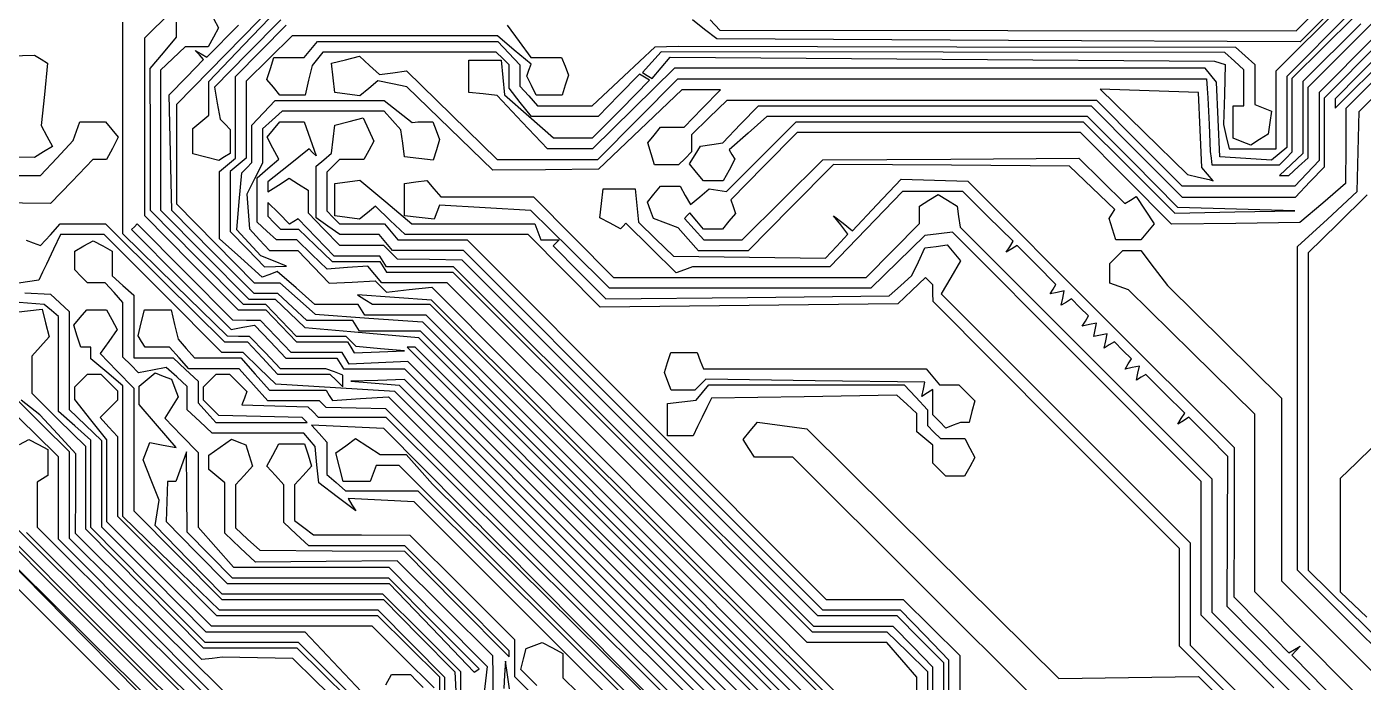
# Model space of a CAD drawing. Extents: x 13 to 278, y 25 to 201.
# Drawn here: x 144.7 to 210.7, y 80.6 to 112.9 of the extents above; entities that cross this region are included whole.
import ezdxf

# ---------------------------------------------------------------- set-up
doc = ezdxf.new("R2010")
doc.units = 0
doc.layers.add('Layer_1', color=7, linetype='CONTINUOUS')

msp = doc.modelspace()

# ---------------------------------------------------------------- linework, layer by layer
at = {"layer": 'Layer_1', "color": 7}
for points in [[(217.6221, 114.07623), (220.80499, 114.07623), (224.29809, 117.6039), (227.7912, 121.13157), (227.7703, 121.6388), (227.7494, 122.14602), (227.6084, 121.74915), (227.46741, 121.35227), (223.99495, 117.84654), (220.52249, 114.34082), (217.3264, 114.34082), (214.13033, 114.34082), (211.70033, 111.86291), (209.27034, 109.38501), (209.27034, 109.1559), (209.27034, 108.92678), (211.85476, 111.50151), (214.43918, 114.07623), (217.62207, 114.07623)], [(202.97236, 105.67921), (202.69498, 106.01343), (202.60928, 107.86202), (202.52348, 109.71061), (200.09855, 109.78641), (197.67361, 109.86221), (199.83396, 107.76302), (201.99432, 105.66383), (202.52348, 105.53512), (203.05265, 105.40641), (203.15115, 105.37571), (203.24965, 105.34501)], [(189.74989, 93.48588), (189.42661, 93.80917), (189.42661, 94.43333), (189.42661, 95.05748), (189.15547, 94.88991), (188.88433, 94.72233), (188.95703, 95.07273), (189.02973, 95.42313), (183.62463, 95.49493), (178.21953, 95.56673), (177.94932, 95.29651), (177.67911, 95.0263), (177.09887, 95.0263), (176.51864, 95.0263), (176.35204, 95.46045), (176.18544, 95.8946), (176.34156, 96.38649), (176.49768, 96.87838), (177.14962, 96.87838), (177.80155, 96.87838), (177.95384, 96.48151), (178.10614, 96.08463), (183.60168, 96.08463), (189.09723, 96.08463), (189.42661, 95.68776), (189.75598, 95.29088), (190.23386, 95.29088), (190.71173, 95.29088), (191.10395, 94.89866), (191.49617, 94.50644), (191.35657, 93.97262), (191.21697, 93.4388), (191.0049, 93.4388), (190.79281, 93.4388), (190.433, 93.30073), (190.07318, 93.16265)], [(189.74411, 91.11042), (189.42661, 91.42792), (189.42661, 91.87177), (189.42661, 92.31562), (189.02973, 92.645), (188.63286, 92.97438), (188.63286, 93.43014), (188.63286, 93.8859), (188.14192, 94.3302), (187.65098, 94.77449), (183.07721, 94.70189), (178.50344, 94.62939), (178.27648, 94.16637), (178.04952, 93.70334), (177.82225, 93.24032), (177.59498, 92.7773), (176.96235, 92.7773), (176.32973, 92.7773), (176.32973, 93.57105), (176.32973, 94.3648), (177.03797, 94.4467), (177.74622, 94.5286), (178.06256, 94.90977), (178.3789, 95.29093), (183.19518, 95.29093), (188.01145, 95.29093), (188.58674, 94.67857), (189.16202, 94.0662), (189.16202, 93.67315), (189.16202, 93.2801), (189.47952, 92.9626), (189.79702, 92.6451), (190.39626, 92.6451), (190.99549, 92.6451), (191.24695, 92.17525), (191.49841, 91.70539), (191.24311, 91.24921), (190.98781, 90.79302), (190.52471, 90.79302), (190.06161, 90.79302)], [(164.81228, 83.52498), (162.58309, 85.76581), (158.72974, 85.76581), (154.87638, 85.76581), (153.76296, 86.90031), (152.64953, 88.0348), (152.62863, 90.00916), (152.60773, 91.98352), (152.34199, 91.25592), (152.07624, 90.52831), (151.87658, 90.52831), (151.67691, 90.52831), (151.63971, 89.5381), (151.60251, 88.54788), (153.10994, 87.02455), (154.61737, 85.50123), (158.61163, 85.50123), (162.60588, 85.50123), (164.70532, 83.31484), (166.80477, 81.12845), (166.92313, 81.20635), (167.0415, 81.28415), (164.81231, 83.52498)], [(153.4962, 72.32498), (153.1787, 72.64248), (153.1787, 75.03944), (153.1787, 77.4364), (147.82089, 82.72559), (142.46307, 88.01477), (147.6886, 82.72069), (152.91412, 77.4266), (152.91412, 75.03454), (152.91412, 72.64248), (153.23162, 72.32498), (153.54912, 72.00748), (153.68141, 72.00748), (153.8137, 72.00748)]]:
    msp.add_lwpolyline(points, close=True, dxfattribs=at)
for points in [[(178.44017, 113.29073), (178.91184, 112.76953), (193.12582, 112.75823), (207.3398, 112.74683), (209.9426, 115.39603)], [(210.53039, 113.08864), (207.6818, 110.24888), (207.6818, 108.46873), (207.6818, 106.68859), (207.10274, 106.14912), (206.52369, 105.60964), (206.75118, 105.60964), (206.97867, 105.60964), (207.46253, 106.04753), (207.94638, 106.48541), (207.94638, 108.22602), (207.94638, 109.96663), (210.78614, 112.81522), (213.6259, 115.66382)], [(210.19246, 114.85653), (207.55159, 112.19692), (193.15817, 112.27002), (178.76475, 112.34312), (178.16748, 112.81294), (177.57021, 113.28275)], [(156.97736, 114.0725), (154.54737, 111.5946), (152.11738, 109.11669), (152.11738, 106.66604), (152.11738, 104.21539), (154.03561, 102.26548), (155.95384, 100.31557), (156.58036, 100.31477), (157.20689, 100.31398), (158.08546, 99.54259), (158.96403, 98.77119), (161.60566, 98.58391), (164.2473, 98.39663), (175.4464, 87.16999), (186.6455, 75.94334)], [(151.8536, 113.67656), (150.53069, 112.37354), (150.53069, 108.00319), (150.53069, 103.63286), (152.84027, 101.31252), (155.14986, 98.99218), (155.83348, 98.99218), (156.5171, 98.99218), (157.27756, 98.19843), (158.03802, 97.40468), (159.29582, 97.40468), (160.55362, 97.40468), (160.71715, 97.1401), (160.88067, 96.87551), (162.12182, 96.92171), (163.36298, 96.96791), (162.17235, 97.07068), (160.98173, 97.17345), (160.73037, 97.42133), (160.47902, 97.66921), (159.25852, 97.66921), (158.03802, 97.66921), (157.27756, 98.46296), (156.5171, 99.25671), (155.96577, 99.25671), (155.41445, 99.25671), (153.12572, 101.57182), (150.83699, 103.88692), (150.82999, 107.38932), (150.82299, 110.89171), (151.47018, 111.66085), (152.11736, 112.42999), (152.11736, 112.8019), (152.11736, 113.17381)], [(157.26547, 113.28275), (155.62523, 111.6278), (153.98499, 109.97284), (154.12735, 109.1804), (154.2697, 108.38795), (154.51846, 108.1366), (154.76722, 107.88524), (154.76722, 107.29232), (154.76722, 106.69939), (154.48759, 106.52657), (154.20797, 106.35376), (153.56155, 106.516), (152.91509, 106.67825), (152.91509, 107.30227), (152.91509, 107.92629), (153.31196, 108.25567), (153.70884, 108.58504), (153.70884, 109.41919), (153.70884, 110.25333), (155.41947, 112.03263), (157.13011, 113.81192)], [(209.99279, 113.60926), (206.88807, 110.49643), (206.88807, 108.74686), (206.88807, 106.99729), (206.51175, 106.68498), (206.13543, 106.37266), (204.8581, 106.45416), (203.58078, 106.53566), (203.50128, 108.37671), (203.42178, 110.21776), (203.13815, 110.55952), (202.85451, 110.90128), (189.7718, 110.90128), (176.68803, 110.90128), (174.66467, 108.91691), (172.64132, 106.93253), (171.52705, 106.93253), (170.41278, 106.93253), (169.17414, 108.24076), (167.93551, 109.54899), (167.23783, 109.62979), (166.54016, 109.71059), (166.54016, 110.50434), (166.54016, 111.29809), (167.33391, 111.29809), (168.12766, 111.29809), (168.20996, 110.44646), (168.29226, 109.59484), (169.50399, 108.52823), (170.71572, 107.46163), (171.6797, 107.46163), (172.64367, 107.46163), (174.04958, 108.88522), (175.45549, 110.30882), (175.20802, 110.46176), (174.96055, 110.61471), (173.93781, 109.56734), (172.91508, 108.51996), (171.26819, 108.51996), (169.62129, 108.51996), (169.07292, 109.2171), (168.52455, 109.91424), (168.52455, 110.4871), (168.52455, 111.05996), (168.20705, 111.37747), (167.88955, 111.69497), (163.60924, 111.69497), (159.32893, 111.69497), (159.06843, 111.36424), (158.80793, 111.0335), (158.63412, 110.3059), (158.46031, 109.57829), (157.83628, 109.57829), (157.21226, 109.57829), (156.89343, 109.96247), (156.57458, 110.34665), (156.74657, 110.88851), (156.91855, 111.43038), (157.66207, 111.43038), (158.40559, 111.43038), (158.73497, 111.82726), (159.06435, 112.22413), (163.51956, 112.22413), (167.97477, 112.22413), (168.51425, 111.64508), (169.05372, 111.06601), (169.05372, 110.54143), (169.05372, 110.01684), (169.4916, 109.53298), (169.92949, 109.04913), (171.27787, 109.04913), (172.62627, 109.04913), (174.17745, 110.50434), (175.72863, 111.95955), (176.29378, 111.97075), (176.85893, 111.98195), (190.60848, 111.95985), (204.35803, 111.93775), (204.82983, 111.51077), (205.30164, 111.08379), (205.30164, 110.09477), (205.30164, 109.10575), (205.71707, 108.94633), (206.1325, 108.78692), (206.0478, 108.21744), (205.9631, 107.64797), (205.53604, 107.3804), (205.10898, 107.11284), (204.67614, 107.27893), (204.2433, 107.44503), (204.2433, 108.24708), (204.2433, 109.04914), (204.50789, 109.04914), (204.77247, 109.04914), (204.77247, 109.93417), (204.77247, 110.8192), (204.30371, 111.24343), (203.83496, 111.66765), (189.93083, 111.68785), (176.02671, 111.70805), (175.56569, 111.19862), (175.10466, 110.6892), (175.33929, 110.5442), (175.57391, 110.39919), (176.01949, 110.91959), (176.46506, 111.43998), (189.89116, 111.34208), (203.31726, 111.24418), (203.58185, 111.16098), (203.84643, 111.07778), (203.80783, 109.6005), (203.76923, 108.12322), (203.9027, 107.5279), (204.03617, 106.93259), (205.19811, 106.93259), (206.36005, 106.93259), (206.36205, 108.85082), (206.36405, 110.76905), (209.61989, 114.0102)], [(211.18276, 112.41809), (208.47551, 109.70159), (208.47551, 108.02361), (208.47551, 106.34563), (207.8802, 105.71759), (207.28488, 105.08956), (204.50055, 105.08456), (201.71622, 105.07956), (199.61197, 107.19622), (197.50771, 109.31289), (188.38598, 109.31289), (179.26424, 109.31289), (178.39175, 108.46724), (177.51926, 107.62159), (177.51926, 107.19724), (177.51926, 106.77289), (177.20176, 106.45539), (176.88426, 106.13789), (176.29355, 106.13789), (175.70283, 106.13789), (175.53085, 106.67975), (175.35887, 107.22162), (175.67771, 107.6058), (175.99655, 107.98997), (176.57371, 107.98997), (177.15087, 107.98997), (178.04842, 108.91602), (178.94598, 109.84206), (177.99563, 109.84206), (177.04527, 109.84206), (174.98717, 107.88168), (172.92907, 105.9213), (170.32302, 105.8947), (167.71697, 105.8681), (165.60121, 107.9212), (163.48545, 109.9743), (162.76329, 110.12535), (162.04113, 110.2764), (161.59993, 109.90565), (161.15873, 109.5349), (160.5416, 109.6223), (159.92447, 109.7097), (159.84167, 110.42807), (159.75887, 111.14645), (160.44767, 111.31933), (161.13647, 111.49221), (161.63367, 111.04224), (162.13088, 110.59228), (162.79484, 110.67928), (163.4588, 110.76628), (165.69423, 108.58433), (167.92966, 106.40238), (170.41601, 106.40238), (172.90235, 106.40238), (174.87348, 108.38676), (176.84461, 110.37113), (189.88197, 110.37113), (202.91932, 110.37113), (202.95252, 109.90811), (202.98572, 109.44509), (203.04852, 108.12218), (203.11132, 106.79926), (203.14762, 106.46853), (203.18392, 106.1378), (204.8508, 106.1378), (206.51767, 106.1378), (206.83517, 106.4553), (207.15267, 106.7728), (207.15267, 108.59439), (207.15267, 110.41598), (210.21243, 113.43627)], [(144.69838, 102.42407), (145.0518, 102.28845), (145.40523, 102.15283), (145.89256, 102.69133), (146.3799, 103.22982), (147.49276, 103.22982), (148.60562, 103.22982), (151.5423, 100.31941), (154.47898, 97.40899), (155.04478, 97.40899), (155.61058, 97.40899), (156.35205, 96.61524), (157.09352, 95.82149), (158.38966, 95.82149), (159.6858, 95.82149), (160.0033, 95.50399), (160.3208, 95.18649), (160.3208, 95.47568), (160.3208, 95.76488), (159.90229, 95.92547), (159.48377, 96.08607), (158.36429, 96.08607), (157.2448, 96.08607), (156.48434, 96.87982), (155.72388, 97.67357), (155.17807, 97.68057), (154.63226, 97.68757), (152.05257, 100.21028), (149.47288, 102.73299), (149.47288, 107.95359), (149.47288, 113.1742)], [(153.93386, 113.35262), (154.18916, 112.89643), (153.9377, 112.42657), (153.68624, 111.95672), (153.11729, 111.95672), (152.54834, 111.95672), (151.93597, 111.38144), (151.32361, 110.80614), (151.32361, 107.35206), (151.32361, 103.89798), (153.50058, 101.70964), (155.67755, 99.5213), (156.33037, 99.5213), (156.98319, 99.5213), (157.7143, 98.82086), (158.4454, 98.12041), (159.58086, 98.02411), (160.71632, 97.92781), (162.38104, 97.77449), (164.04576, 97.62117), (175.14718, 86.5332), (186.24861, 75.44525)], [(186.51323, 75.57427), (175.33575, 86.75407), (164.15827, 97.93387), (162.65137, 97.93387), (161.14446, 97.93387), (160.98094, 98.19845), (160.81742, 98.46303), (159.68104, 98.46303), (158.54467, 98.46303), (157.83094, 99.12449), (157.11722, 99.78595), (156.52933, 99.78595), (155.94144, 99.78595), (153.91024, 101.83647), (151.87904, 103.88699), (151.81694, 106.73428), (151.75484, 109.58157), (152.60222, 110.45584), (153.4496, 111.33013), (153.24651, 111.55359), (153.04342, 111.77705), (153.32866, 111.61484), (153.61389, 111.45263), (155.17246, 113.02763)], [(187.30995, 75.84168), (175.86786, 87.28603), (164.42577, 98.73039), (162.91889, 98.73039), (161.41201, 98.73039), (161.24849, 98.99497), (161.08497, 99.25955), (160.01104, 99.25955), (158.9371, 99.25955), (158.01343, 100.07054), (157.08977, 100.88153), (156.71582, 100.73804), (156.34187, 100.59454), (155.28945, 101.54533), (154.23703, 102.49613), (154.23703, 104.15274), (154.23703, 105.80934), (154.63391, 106.13872), (155.03078, 106.4681), (155.03078, 108.47713), (155.03078, 110.48617), (156.27761, 111.75203), (157.52443, 113.01789)], [(168.42502, 113.01789), (169.01186, 112.22414), (169.59871, 111.43039), (170.35623, 111.43039), (171.11375, 111.43039), (171.28035, 110.99624), (171.44695, 110.56209), (171.29083, 110.0702), (171.13471, 109.5783), (170.50039, 109.5783), (169.86607, 109.5783), (169.62793, 110.04132), (169.38979, 110.50435), (169.49743, 110.80222), (169.60506, 111.10009), (168.77991, 111.79441), (167.95477, 112.48873), (162.89185, 112.48873), (157.82894, 112.48873), (156.69444, 111.3753), (155.55995, 110.26188), (155.55995, 108.36499), (155.55995, 106.4681), (155.16308, 106.13872), (154.7662, 105.80934), (154.7662, 104.33298), (154.7662, 102.85662), (155.61185, 101.98413), (156.4575, 101.11164), (157.00092, 101.12844), (157.54433, 101.14524), (156.90655, 101.40023), (156.26878, 101.65523), (155.67823, 102.29244), (155.08768, 102.92966), (155.21467, 104.33578), (155.34166, 105.7419), (155.5831, 105.99326), (155.82453, 106.24461), (155.82453, 107.16683), (155.82453, 108.08905), (156.39982, 108.70141), (156.97511, 109.31378), (159.67143, 109.31378), (162.36775, 109.31378), (163.05556, 108.77275), (163.74337, 108.23172), (163.88499, 108.24362), (164.02662, 108.25552), (164.39518, 108.25552), (164.76375, 108.25552), (164.93035, 107.82137), (165.09695, 107.38722), (164.93595, 106.87994), (164.77494, 106.37267), (164.07005, 106.45417), (163.36516, 106.53567), (163.27486, 107.19712), (163.18456, 107.85858), (162.7708, 108.3216), (162.35704, 108.78462), (159.8392, 108.78462), (157.32135, 108.78462), (156.83749, 108.34674), (156.35364, 107.90886), (156.35364, 107.06448), (156.35364, 106.22009), (155.97147, 105.45184), (155.5893, 104.68358), (155.6549, 103.83586), (155.7205, 102.98813), (156.2104, 102.4468), (156.70031, 101.90546), (157.40355, 101.90546), (158.10679, 101.90546), (158.87604, 101.10253), (159.64529, 100.29961), (160.78093, 100.35841), (161.91657, 100.41721), (162.1962, 100.13758), (162.47582, 99.85796), (163.59508, 99.98412), (164.71433, 100.11027), (176.47517, 88.31422), (188.236, 76.51817)], [(212.10865, 111.22681), (209.79906, 108.90647), (209.79006, 107.05962), (209.78106, 105.21277), (208.65588, 104.25151), (207.53071, 103.29025), (204.36508, 103.24885), (201.19945, 103.20745), (198.95634, 105.46686), (196.71322, 107.72628), (189.72363, 107.72628), (182.73405, 107.72628), (181.09382, 106.07263), (179.4536, 104.41899), (179.56977, 104.07936), (179.68594, 103.73974), (179.36395, 103.35176), (179.04195, 102.96378), (178.57758, 102.96378), (178.11321, 102.96378), (177.77852, 103.36705), (177.44384, 103.77032), (177.30678, 103.63326), (177.16971, 103.49619), (177.65007, 102.9654), (178.13043, 102.43461), (179.07575, 102.43461), (180.02108, 102.43461), (182.01131, 104.40799), (184.00154, 106.38137), (190.31021, 106.42307), (196.61888, 106.46477), (197.76001, 105.34484), (198.90114, 104.2249), (199.17878, 104.39649), (199.45642, 104.56808), (199.89621, 103.89687), (200.33601, 103.22566), (200.00773, 102.8301), (199.67945, 102.43455), (199.06822, 102.43455), (198.45699, 102.43455), (198.28979, 102.96135), (198.12259, 103.48815), (198.26135, 103.71266), (198.4001, 103.93717), (197.27952, 105.00516), (196.15893, 106.07314), (190.34482, 106.11704), (184.53071, 106.16094), (182.42025, 104.03315), (180.30979, 101.90537), (179.08782, 101.90537), (177.86585, 101.90537), (177.36182, 102.4649), (176.85779, 103.02443), (176.2557, 103.25468), (175.6536, 103.48492), (175.49849, 103.88914), (175.34338, 104.29336), (175.66996, 104.68686), (175.99654, 105.08037), (176.48016, 105.08037), (176.96379, 105.08037), (177.21591, 104.62985), (177.46804, 104.17932), (177.93116, 104.56368), (178.39429, 104.94804), (178.81666, 104.88764), (179.23904, 104.82724), (180.95883, 106.53894), (182.67862, 108.25066), (189.75998, 108.25266), (196.84135, 108.25466), (199.10554, 106.0057), (201.36974, 103.75674), (204.32731, 103.81294), (207.28487, 103.86914), (204.39734, 103.95464), (201.5098, 104.04014), (199.28531, 106.27971), (197.06081, 108.51928), (189.15132, 108.51928), (181.24183, 108.51928), (180.30744, 107.69888), (179.37305, 106.87847), (179.51672, 106.64601), (179.66039, 106.41355), (179.37426, 105.87892), (179.08813, 105.34428), (178.60067, 105.34428), (178.11321, 105.34428), (177.76542, 105.76333), (177.41764, 106.18239), (177.6939, 106.62323), (177.97017, 107.06407), (178.51647, 107.14577), (179.06278, 107.22747), (179.94466, 108.13517), (180.82654, 109.04287), (189.03446, 109.04587), (197.24239, 109.04887), (199.47966, 106.79991), (201.71694, 104.55095), (204.51755, 104.55095), (207.31816, 104.55095), (208.02912, 105.29303), (208.74008, 106.03512), (208.74008, 107.73591), (208.74008, 109.43671), (211.44733, 112.15321)], [(142.11465, 111.46256), (145.10893, 111.54476), (145.43432, 111.34294), (145.75971, 111.14112), (145.5997, 109.6103), (145.4397, 108.07948), (145.71878, 107.558), (145.99787, 107.03653), (145.5534, 106.76973), (145.10893, 106.50294), (140.18673, 106.54584)], [(212.05801, 81.53186), (209.73767, 83.84145), (207.41733, 86.15104), (207.41733, 94.12747), (207.41733, 102.10392), (208.8874, 103.45975), (210.35747, 104.81558), (210.40877, 106.7935), (210.46007, 108.77143), (212.43783, 110.76206)], [(137.39908, 105.61037), (145.40136, 105.61037), (146.20874, 106.47027), (147.01612, 107.33017), (147.17838, 107.79319), (147.34064, 108.25621), (147.978, 108.25621), (148.61537, 108.25621), (148.93071, 107.87624), (149.24605, 107.49628), (148.9538, 106.9502), (148.66155, 106.40412), (148.32768, 106.40412), (147.99381, 106.40412), (146.94792, 105.31662), (145.90204, 104.22911), (134.79928, 104.35452)], [(188.57184, 70.42007), (188.63174, 80.87111), (187.89676, 81.73101), (187.16178, 82.5909), (185.19441, 82.5909), (183.22705, 82.5909), (174.34937, 91.45445), (165.47169, 100.31799), (163.85557, 100.31799), (162.23944, 100.31799), (161.89605, 100.73174), (161.55266, 101.1455), (160.54722, 101.0729), (159.54178, 101.0003), (158.79321, 101.71747), (158.04465, 102.43464), (157.55079, 102.43464), (157.05694, 102.43464), (156.57308, 102.87253), (156.08923, 103.31041), (156.08923, 104.40123), (156.08923, 105.49204), (156.62573, 105.95141), (157.16223, 106.41077), (156.87195, 106.95316), (156.58167, 107.49555), (156.89701, 107.87551), (157.21235, 108.25548), (157.81553, 108.25548), (158.41871, 108.25548), (158.71165, 107.41516), (159.00458, 106.57484), (158.83281, 106.74662), (158.66103, 106.9184), (157.63971, 106.10949), (156.61839, 105.30059), (156.61839, 105.056), (156.61839, 104.81141), (157.14848, 105.14245), (157.67856, 105.47349), (158.14066, 105.18056), (158.60277, 104.88763), (158.61077, 104.33186), (158.61877, 103.77609), (159.3881, 102.97307), (160.15744, 102.17006), (161.24564, 102.17006), (162.33385, 102.17006), (162.6645, 101.83933), (162.99514, 101.5086), (164.59296, 101.4836), (166.19078, 101.4587), (174.96617, 92.68624), (183.74156, 83.91378), (185.69315, 83.91378), (187.64473, 83.91378), (188.80054, 82.75797), (189.95635, 81.60216), (189.95635, 70.99011)], [(190.22096, 72.55479), (190.22096, 81.72046), (189.02646, 82.94948), (187.83196, 84.1785), (185.91613, 84.1785), (184.00029, 84.1785), (175.13971, 93.04205), (166.27913, 101.90559), (164.52411, 101.90559), (162.76908, 101.90559), (162.43971, 102.30246), (162.11033, 102.69934), (161.14326, 102.69934), (160.1762, 102.69934), (159.58816, 103.11121), (159.00012, 103.52309), (159.00012, 104.79861), (159.00012, 106.07413), (159.38129, 106.39047), (159.76246, 106.70681), (159.84436, 107.39758), (159.92626, 108.08834), (160.6253, 108.27373), (161.32434, 108.45913), (161.58939, 107.8774), (161.85445, 107.29566), (161.60481, 106.84958), (161.35517, 106.4035), (160.75977, 106.4035), (160.16438, 106.4035), (159.84688, 106.086), (159.52938, 105.7685), (159.52938, 104.816), (159.52938, 103.8635), (159.84688, 103.546), (160.16438, 103.2285), (161.26969, 103.2285), (162.375, 103.2285), (162.70438, 102.83163), (163.03376, 102.43475), (164.74719, 102.43475), (166.46062, 102.43475), (175.30929, 93.57121), (184.15797, 84.70767), (186.05671, 84.70767), (187.95545, 84.70767), (189.35283, 83.32765), (190.75021, 81.94762), (190.75021, 72.73868)], [(208.47261, 75.55227), (201.59745, 82.39931), (201.59666, 84.80986), (201.59586, 87.22041), (195.51564, 93.30583), (189.43542, 99.39125), (189.43042, 99.81017), (189.42542, 100.22909), (189.24533, 100.40919), (189.06523, 100.58928), (188.38509, 99.93766), (187.70495, 99.28604), (180.36317, 99.19964), (173.02139, 99.11324), (171.24248, 100.90589), (169.46357, 102.69854), (166.42824, 102.69854), (163.39292, 102.69854), (162.6604, 103.40033), (161.92788, 104.10213), (161.53601, 103.7769), (161.14413, 103.45167), (160.53425, 103.53807), (159.92463, 103.62457), (159.92463, 104.41832), (159.92463, 105.21207), (160.54356, 105.29967), (161.1625, 105.38727), (162.44311, 104.30743), (163.72373, 103.2276), (166.75681, 103.2276), (169.78989, 103.2276), (169.94218, 102.83073), (170.09448, 102.43385), (170.54375, 102.43385), (170.99303, 102.43385), (170.84835, 102.28918), (170.70368, 102.1445), (171.99932, 100.83515), (173.29497, 99.5258), (180.28673, 99.6021), (187.27849, 99.6784), (187.83213, 100.17943), (188.38576, 100.68046), (188.70976, 101.35872), (189.03375, 102.03698), (189.58359, 102.11588), (190.13343, 102.19478), (190.46322, 101.79741), (190.793, 101.40004), (190.31189, 100.58558), (189.83077, 99.77111), (195.97822, 93.63943), (202.12567, 87.50774), (202.12567, 84.97842), (202.12567, 82.4491), (209.13713, 75.46128)], [(206.23966, 80.35387), (202.65575, 83.93777), (202.65575, 87.23443), (202.65575, 90.53108), (196.52949, 96.6775), (190.40323, 102.82392), (189.71647, 102.74052), (189.02971, 102.65712), (187.69847, 101.35522), (186.36724, 100.05331), (179.92226, 100.05331), (173.47728, 100.05331), (171.53799, 101.97154), (169.5987, 103.88977), (167.34408, 104.02206), (165.08947, 104.15436), (164.9564, 103.80591), (164.82335, 103.45746), (164.09424, 103.54136), (163.36513, 103.62526), (163.36513, 104.41901), (163.36513, 105.21276), (163.91745, 105.29166), (164.46977, 105.37056), (164.80974, 104.96091), (165.14971, 104.55127), (167.43904, 104.55127), (169.72837, 104.55127), (171.6995, 102.5669), (173.67063, 100.58252), (179.90491, 100.58252), (186.13919, 100.58252), (187.4492, 101.91253), (188.75921, 103.24254), (188.76221, 103.66873), (188.76521, 104.09491), (189.22823, 104.38789), (189.69125, 104.68086), (190.15427, 104.39061), (190.6173, 104.10035), (190.695, 103.58459), (190.7727, 103.06882), (196.9789, 96.86684), (203.18508, 90.66487), (203.18508, 87.3782), (203.18508, 84.09154), (206.54545, 80.69536), (209.90582, 77.29919)], [(209.81742, 78.46349), (206.87891, 81.41036), (203.94041, 84.35722), (203.96181, 88.05789), (203.98311, 91.75856), (203.01796, 92.72371), (202.05281, 93.68886), (201.78425, 93.52288), (201.51569, 93.3569), (201.68167, 93.62546), (201.84765, 93.89402), (200.89189, 94.84977), (199.93614, 95.80553), (199.70191, 95.66076), (199.46767, 95.51599), (199.54037, 95.86639), (199.61307, 96.21679), (199.26267, 96.14409), (198.91228, 96.07139), (199.06666, 96.3212), (199.22105, 96.57101), (198.80042, 96.99165), (198.37978, 97.41228), (198.12997, 97.25789), (197.88016, 97.1035), (197.95286, 97.4539), (198.02556, 97.8043), (197.69483, 97.7382), (197.3641, 97.672), (197.4302, 98.00273), (197.4964, 98.33346), (197.146, 98.26076), (196.79561, 98.18806), (196.95, 98.43787), (197.10439, 98.68768), (196.68375, 99.10831), (196.26311, 99.52895), (196.0133, 99.37456), (195.7635, 99.22017), (195.8362, 99.57057), (195.9089, 99.92096), (195.5585, 99.84826), (195.20811, 99.77556), (195.35287, 100.00979), (195.49764, 100.24403), (194.54188, 101.19978), (193.58613, 102.15554), (193.31757, 101.98956), (193.04901, 101.82358), (193.21653, 102.09462), (193.38404, 102.36565), (192.14147, 103.5907), (190.89891, 104.81575), (189.41638, 104.81575), (187.93384, 104.81575), (186.13793, 102.96367), (184.34201, 101.11159), (180.95282, 101.11159), (177.56364, 101.11159), (177.1669, 100.95934), (176.77016, 100.8071), (175.52783, 102.03184), (174.2855, 103.25659), (174.14835, 103.11944), (174.0112, 102.98229), (173.50096, 103.25536), (172.99073, 103.52843), (173.07273, 104.23824), (173.15473, 104.94805), (173.94848, 104.94805), (174.74223, 104.94805), (174.82223, 104.12658), (174.90223, 103.30512), (175.76719, 102.46677), (176.63215, 101.62842), (180.38141, 101.58242), (184.13068, 101.53642), (184.68392, 102.13025), (185.23716, 102.72409), (184.88444, 103.17457), (184.53173, 103.62505), (184.99988, 103.25766), (185.46803, 102.89028), (186.66441, 104.15684), (187.86079, 105.4234), (189.50355, 105.3772), (191.14631, 105.331), (197.71955, 98.764), (204.29279, 92.197), (204.28679, 88.51829), (204.28079, 84.83958), (205.62951, 83.46274), (206.97824, 82.0859), (207.26393, 82.24839), (207.54962, 82.41088), (207.3458, 82.18669), (207.14198, 81.9625), (208.1164, 80.9646), (209.09082, 79.96671)], [(189.42662, 70.95245), (189.42662, 81.37785), (188.44688, 82.3812), (187.46714, 83.38453), (185.51014, 83.38453), (183.55315, 83.38453), (174.6657, 92.24808), (165.77826, 101.11162), (164.1243, 101.11162), (162.47035, 101.11162), (162.30683, 101.3762), (162.1433, 101.64078), (161.0202, 101.64078), (159.89709, 101.64078), (159.00951, 102.55653), (158.12194, 103.47228), (157.90893, 103.34063), (157.69592, 103.20898), (157.1571, 103.7478), (156.61828, 104.28662), (156.61828, 103.94266), (156.61828, 103.5987), (156.93578, 103.2812), (157.25328, 102.9637), (157.69029, 102.9637), (158.1273, 102.9637), (158.95788, 102.16995), (159.78847, 101.3762), (160.96589, 101.3762), (162.1433, 101.3762), (162.30683, 101.11162), (162.47035, 100.84703), (164.10986, 100.84703), (165.74937, 100.84703), (174.60995, 91.98349), (183.47053, 83.11995), (185.31294, 83.11995), (187.15535, 83.11995), (188.15869, 82.14021), (189.16203, 81.16047), (189.16203, 70.71146)], [(210.85695, 104.66483), (209.40174, 103.22769), (207.94653, 101.79056), (207.94653, 93.97263), (207.94653, 86.1547), (210.03292, 84.10786), (212.11932, 82.06103)], [(184.9287, 75.05264), (174.22904, 85.74986), (163.52937, 96.44708), (162.08491, 96.38018), (160.64045, 96.31328), (160.46583, 96.5958), (160.29122, 96.87833), (159.03342, 96.87833), (157.77562, 96.87833), (157.01516, 97.67208), (156.2547, 98.46583), (155.5766, 98.46983), (154.89849, 98.47383), (152.53653, 100.84803), (150.17457, 103.22224), (150.03661, 103.08428), (149.89865, 102.94632), (152.35291, 100.48181), (154.80717, 98.0173), (155.382, 98.12692), (155.95683, 98.23653), (156.73393, 97.42485), (157.51104, 96.61318), (158.76884, 96.61318), (160.02664, 96.61318), (160.19016, 96.34859), (160.35368, 96.08401), (161.86065, 96.08401), (163.36761, 96.08401), (174.00602, 85.43453), (184.64444, 74.78505)], [(183.06683, 74.78081), (172.97936, 84.86898), (162.89188, 94.95716), (159.95269, 95.14103), (157.01351, 95.3249), (156.20716, 96.10236), (155.40082, 96.87982), (154.87973, 96.87982), (154.35865, 96.87982), (151.45726, 99.79024), (148.55587, 102.70066), (147.47158, 102.70066), (146.3873, 102.70066), (146.04735, 101.97305), (145.70739, 101.24545), (145.51259, 100.84857), (145.3178, 100.4517), (144.76741, 100.3695), (144.21702, 100.2873)], [(177.78486, 75.58459), (170.81519, 82.55054), (163.84552, 89.51649), (162.21671, 89.60019), (160.58791, 89.68389), (160.77122, 89.3792), (160.95452, 89.07452), (160.04313, 89.76739), (159.13174, 90.46026), (159.04394, 91.35382), (158.95614, 92.24739), (158.68078, 92.57918), (158.40541, 92.91097), (156.13976, 92.91097), (153.8741, 92.91097), (153.26174, 93.48626), (152.64937, 94.06155), (152.64937, 94.63588), (152.64937, 95.21021), (152.12948, 95.68071), (151.60958, 96.15121), (150.92392, 96.02014), (150.23825, 95.88906), (149.85631, 96.271), (149.47437, 96.65294), (149.47437, 98.00227), (149.47437, 99.3516), (149.03649, 99.83545), (148.59861, 100.31931), (148.16337, 100.31931), (147.72812, 100.31931), (147.41062, 100.63681), (147.09312, 100.95431), (147.09312, 101.41741), (147.09312, 101.88051), (147.54931, 102.13581), (148.0055, 102.39111), (148.47535, 102.13965), (148.94521, 101.88819), (148.94521, 101.27705), (148.94521, 100.66591), (149.47437, 100.18702), (150.00354, 99.70813), (150.00354, 98.16163), (150.00354, 96.61514), (150.97868, 96.61514), (151.95381, 96.61514), (152.56618, 96.03985), (153.17854, 95.46457), (153.17854, 94.93621), (153.17854, 94.40785), (153.61642, 93.924), (154.05431, 93.44014), (156.30635, 93.44014), (158.5584, 93.44014), (158.4374, 93.56114), (158.31641, 93.68214), (156.25913, 93.72984), (154.20186, 93.77754), (153.82249, 94.15691), (153.44312, 94.53627), (153.44312, 94.86133), (153.44312, 95.18639), (153.76062, 95.50389), (154.07812, 95.82139), (154.40318, 95.82139), (154.72824, 95.82139), (155.15923, 95.3904), (155.59022, 94.95941), (155.46595, 94.63556), (155.34168, 94.31171), (156.96877, 94.26291), (158.59587, 94.21411), (158.85054, 93.95944), (159.10521, 93.70477), (160.77086, 93.70477), (162.43652, 93.70477), (172.25273, 83.93718), (182.06894, 74.16958)], [(210.9263, 79.4158), (208.11394, 82.2521), (205.30159, 85.08839), (205.30159, 89.46613), (205.30159, 93.84387), (202.19273, 96.91305), (199.08388, 99.98224), (198.62086, 100.14176), (198.15784, 100.30128), (198.15784, 100.78583), (198.15784, 101.27039), (198.47534, 101.58789), (198.79284, 101.90539), (199.23768, 101.90539), (199.68253, 101.90539), (200.34246, 101.04549), (201.00238, 100.1856), (203.81008, 97.40747), (206.61778, 94.62935), (206.62078, 90.1262), (206.62378, 85.62306), (209.07615, 83.18089), (211.52852, 80.73872)], [(144.63866, 99.82363), (145.89556, 99.75853), (146.36237, 99.33607), (146.82919, 98.91361), (146.82919, 96.49057), (146.82919, 94.06754), (147.62294, 93.30708), (148.41669, 92.54662), (148.41669, 90.41804), (148.41669, 88.28946), (150.99141, 85.70504), (153.56614, 83.12062), (156.00352, 83.12062), (158.4409, 83.12062), (159.84494, 81.63594), (161.24898, 80.15125)], [(188.10442, 76.11075), (176.39661, 87.78945), (164.6888, 99.46815), (162.86555, 99.60097), (161.0423, 99.73378), (161.41034, 99.50073), (161.77838, 99.26767), (163.19784, 99.26367), (164.61729, 99.25967), (176.22857, 87.6713), (187.83984, 76.08292)], [(144.05103, 98.86348), (144.76941, 98.94628), (145.48779, 99.02908), (145.66066, 98.34027), (145.83354, 97.65147), (145.40531, 97.17828), (144.97708, 96.70509), (144.97708, 95.78993), (144.97708, 94.87478), (146.29999, 93.57175), (147.62291, 92.26873), (147.62291, 90.22964), (147.62291, 88.19054), (150.52387, 85.25875), (153.42484, 82.32696), (155.74031, 82.32696), (158.05578, 82.32696), (159.32163, 81.08014), (160.58749, 79.83331)], [(160.85208, 79.87012), (159.49136, 81.23083), (158.13065, 82.59154), (155.82822, 82.59154), (153.5258, 82.59154), (150.70664, 85.42096), (147.88749, 88.25037), (147.88749, 90.40431), (147.88749, 92.55824), (147.09374, 93.26548), (146.29999, 93.97271), (146.29999, 96.31952), (146.29999, 98.66633), (145.94379, 98.96196), (145.58758, 99.25758), (144.35604, 99.35048)], [(165.35041, 79.67061), (165.35041, 80.85743), (163.70441, 82.51819), (162.05841, 84.17895), (158.14789, 84.17895), (154.23738, 84.17895), (151.85639, 86.48606), (149.47541, 88.79316), (149.47541, 92.01879), (149.47541, 95.24441), (148.68166, 95.91231), (147.88791, 96.58021), (147.88791, 96.86187), (147.88791, 97.14354), (147.64116, 97.14354), (147.3944, 97.14354), (147.22242, 97.6854), (147.05044, 98.22727), (147.36928, 98.61144), (147.68812, 98.99562), (148.17558, 98.99562), (148.66304, 98.99562), (148.92435, 98.50736), (149.18566, 98.0191), (148.77089, 97.42693), (148.35611, 96.83476), (149.18034, 95.98436), (150.00458, 95.13397), (150.00458, 92.10938), (150.00458, 89.0848), (152.18155, 86.89646), (154.35852, 84.70812), (158.34021, 84.70812), (162.3219, 84.70812), (164.08255, 82.92218), (165.84321, 81.13625), (165.91441, 79.88284)], [(182.54726, 74.03204), (172.495, 84.06685), (162.44275, 94.10165), (160.97292, 94.13645), (159.50309, 94.17125), (159.33941, 94.33493), (159.17573, 94.4986), (157.89895, 94.4986), (156.62218, 94.4986), (155.91494, 95.29235), (155.20771, 96.0861), (153.96953, 96.0861), (152.73136, 96.0861), (152.25247, 96.61527), (151.77358, 97.14444), (151.16874, 97.14444), (150.56391, 97.14444), (150.39109, 97.42406), (150.21828, 97.70368), (150.38052, 98.3501), (150.54276, 98.99652), (151.19414, 98.99652), (151.84551, 98.99652), (152.01838, 98.26892), (152.19125, 97.54131), (152.5936, 97.07829), (152.99594, 96.61527), (154.14352, 96.61527), (155.29109, 96.61527), (155.99833, 95.82152), (156.70556, 95.02777), (158.10142, 95.02777), (159.49728, 95.02777), (159.65499, 94.77259), (159.81271, 94.5174), (161.19196, 94.6107), (162.57122, 94.7041), (172.69153, 84.61796), (182.81184, 74.53182)], [(185.72332, 75.31242), (174.80958, 86.22766), (163.89672, 97.1429), (163.69403, 97.1429), (163.49134, 97.1429), (174.4746, 86.16416), (185.45787, 75.18542)], [(164.82068, 80.35906), (163.29165, 81.87213), (161.76263, 83.3852), (157.80628, 83.3852), (153.84994, 83.3852), (151.26551, 85.95993), (148.68109, 88.53465), (148.68109, 90.55375), (148.68109, 92.57286), (147.88734, 93.57166), (147.09359, 94.57047), (147.09359, 94.87804), (147.09359, 95.18562), (147.41109, 95.50312), (147.72859, 95.82062), (148.05365, 95.82062), (148.37871, 95.82062), (148.79449, 95.40485), (149.21026, 94.98907), (149.21026, 94.76229), (149.21026, 94.5355), (148.78288, 94.10812), (148.3555, 93.68074), (148.78288, 93.2085), (149.21026, 92.73625), (149.21026, 90.77768), (149.21026, 88.81911), (151.65243, 86.36674), (154.0946, 83.91437), (158.0609, 83.91437), (162.02721, 83.91437), (163.55623, 82.4013), (165.08526, 80.88823), (165.08526, 79.64875)], [(166.14414, 80.21352), (166.14414, 81.14949), (164.21969, 83.0611), (162.29524, 84.9727), (158.33271, 84.97297), (154.37019, 84.97323), (152.71437, 86.66765), (151.05855, 88.36207), (151.15845, 88.98248), (151.25835, 89.6029), (150.8675, 90.59455), (150.47666, 91.5862), (150.64076, 92.01383), (150.80485, 92.44145), (151.45012, 92.3181), (152.09539, 92.19475), (151.18225, 93.26155), (150.2691, 94.32837), (150.2691, 94.77751), (150.2691, 95.22666), (150.66261, 95.55324), (151.05611, 95.87982), (151.46236, 95.72393), (151.86861, 95.56804), (152.03665, 95.13012), (152.2047, 94.69219), (151.87666, 94.16691), (151.54862, 93.64163), (152.36407, 92.8003), (153.17952, 91.95897), (153.18452, 90.11948), (153.18952, 88.28), (154.05582, 87.28781), (154.92213, 86.29562), (158.75233, 86.29562), (162.58253, 86.29562), (165.0124, 83.84823), (167.44226, 81.40083), (167.36126, 80.69712), (167.28026, 79.99341)], [(184.13327, 74.78462), (173.74963, 85.17076), (163.36599, 95.5569), (162.04182, 95.5107), (160.71765, 95.4645), (161.90827, 95.3657), (163.0989, 95.2669), (173.3515, 85.02828), (183.6041, 74.78965)], [(144.18311, 94.6102), (145.50603, 93.30718), (146.82895, 92.00415), (146.82895, 89.86698), (146.82895, 87.72981), (151.32686, 83.26851), (155.82478, 78.80722)], [(160.05813, 79.64042), (158.95769, 80.71911), (157.85725, 81.79781), (156.11342, 81.82831), (154.36959, 81.85881), (153.86767, 81.80511), (153.36576, 81.75141), (150.25275, 84.85632), (147.13973, 87.96122), (147.14673, 89.92928), (147.15373, 91.89733), (146.26389, 92.85773), (145.37404, 93.81813), (144.91102, 94.17299), (144.448, 94.52786)], [(144.37459, 92.34556), (144.83078, 92.60085), (145.30063, 92.34939), (145.77049, 92.09794), (145.77049, 91.4614), (145.77049, 90.82487), (145.5059, 90.66135), (145.24132, 90.49783), (145.24132, 89.3862), (145.24132, 88.27458), (150.02587, 83.51484), (154.81041, 78.7551), (155.03618, 78.22593), (155.26195, 77.69676), (155.27875, 78.17393), (155.29555, 78.65111), (150.79764, 83.16683), (146.29972, 87.68255), (146.29972, 89.71217), (146.29972, 91.74179), (145.1091, 92.9103), (143.91847, 94.07882)], [(180.95995, 73.4598), (172.03172, 82.39093), (163.10349, 91.32205), (162.53503, 91.32205), (161.96657, 91.32205), (161.81427, 90.92518), (161.66197, 90.5283), (160.99725, 90.5283), (160.33253, 90.5283), (160.15618, 91.23093), (159.97984, 91.93355), (160.46435, 92.28784), (160.94885, 92.64212), (161.55238, 92.24667), (162.15592, 91.85122), (162.80316, 91.85122), (163.45041, 91.85122), (164.09542, 91.12362), (164.74043, 90.39601), (173.18092, 82.06174), (181.62141, 73.72746), (171.98542, 83.43085), (162.34944, 93.13423), (160.55991, 93.22033), (158.77039, 93.30643), (159.14954, 92.88872), (159.5287, 92.47101), (159.5287, 91.67296), (159.5287, 90.8749), (159.99172, 90.47399), (160.45474, 90.07307), (162.23653, 90.06907), (164.01833, 90.06507), (171.16575, 82.95487), (178.31317, 75.84468)], [(214.03287, 67.40342), (208.03077, 73.40934), (202.02868, 79.41526), (198.45218, 79.41526), (194.87569, 79.41526), (188.7013, 85.56683), (182.52691, 91.71839), (181.57748, 91.71839), (180.62804, 91.71839), (180.34632, 92.15923), (180.0646, 92.60007), (180.42076, 93.02923), (180.77692, 93.45837), (181.99292, 93.28716), (183.20891, 93.11595), (189.42662, 86.96317), (195.64433, 80.81039), (199.08391, 80.86329), (202.52349, 80.91619), (209.08536, 74.41101), (215.64723, 67.90583)], [(167.7314, 80.07107), (167.7294, 81.00053), (167.7274, 81.93), (165.36512, 84.2704), (163.00285, 86.6108), (159.50383, 86.5765), (156.00482, 86.5422), (155.25335, 87.26216), (154.50188, 87.98211), (154.50188, 89.22313), (154.50188, 90.46415), (154.105, 90.79353), (153.70813, 91.1229), (153.70813, 91.47238), (153.70813, 91.82185), (154.26767, 92.21377), (154.82721, 92.60569), (155.18364, 92.46892), (155.54007, 92.33214), (155.70628, 91.80846), (155.87249, 91.28477), (155.45177, 90.81988), (155.03105, 90.35499), (155.03105, 89.29746), (155.03105, 88.23994), (155.62636, 87.68704), (156.22167, 87.13415), (159.79355, 87.10855), (163.36542, 87.08295), (165.94511, 84.48108), (168.5248, 81.87922), (168.5248, 82.03213), (168.5248, 82.18503), (165.95007, 84.76945), (163.37535, 87.35388), (161.00619, 87.35388), (158.63703, 87.35388), (158.02466, 87.92916), (157.4123, 88.50445), (157.4123, 89.42968), (157.4123, 90.35492), (156.99433, 90.81676), (156.57637, 91.27861), (156.87135, 91.82978), (157.16633, 92.38096), (157.80065, 92.38096), (158.43497, 92.38096), (158.60894, 91.83283), (158.78291, 91.2847), (158.36218, 90.81981), (157.94146, 90.35492), (157.94146, 89.47888), (157.94146, 88.60284), (158.40448, 88.25135), (158.8675, 87.89987), (161.24402, 87.89187), (163.62054, 87.88387), (166.20496, 85.30915), (168.78938, 82.73443), (168.78938, 81.82266), (168.78938, 80.9109), (172.75813, 76.91223)], [(210.82992, 83.8323), (209.53377, 85.07448), (209.53377, 87.88384), (209.53377, 90.6932), (210.32752, 91.45366), (211.12127, 92.21412)], [(141.93103, 89.46943), (147.8195, 83.58532), (153.70798, 77.70121), (153.70798, 75.30111), (153.70798, 72.90101), (154.50173, 72.14055), (155.29548, 71.38009), (155.29548, 48.41084), (155.29548, 25.4416), (157.73104, 25.4416), (160.16661, 25.4416), (157.86333, 27.73454), (155.56006, 30.02748), (155.56006, 50.7253), (155.56006, 71.42313), (154.76631, 72.27284), (153.97256, 73.12256), (153.97256, 75.4121), (153.97256, 77.70164), (148.54861, 83.12076), (143.12465, 88.53988)], [(141.35519, 80.21034), (145.12365, 80.21034), (148.8921, 80.21034), (150.5066, 78.6693), (152.12109, 77.12825), (152.12109, 74.77929), (152.12109, 72.43033), (152.92067, 71.60538), (153.72025, 70.78042), (153.71125, 48.11101), (153.70225, 25.4416), (153.9697, 25.4416), (154.23715, 25.4416), (154.23715, 48.06271), (154.23715, 70.68382), (153.31111, 71.70884), (152.38507, 72.73385), (152.38507, 74.953), (152.38507, 77.17215), (146.56423, 82.98847), (140.7434, 88.80479)], [(143.65382, 88.80442), (149.07778, 83.3853), (154.50174, 77.96619), (154.50174, 75.56587), (154.50174, 73.16556), (155.29549, 72.4051), (156.08924, 71.64464), (156.08924, 50.95303), (156.08924, 30.26143), (158.4781, 27.81501), (160.86697, 25.36859), (160.98336, 25.48498), (161.09975, 25.60137), (158.72679, 27.96334), (156.35382, 30.32531), (156.35382, 51.11727), (156.35382, 71.90922), (155.56007, 72.66968), (154.76632, 73.43014), (154.76632, 75.69835), (154.76632, 77.96657), (149.73924, 82.98843), (144.71215, 88.01029)], [(169.88554, 80.47555), (169.49332, 80.86777), (169.1011, 81.25999), (169.23591, 81.77551), (169.37072, 82.29103), (169.76069, 82.44068), (170.15066, 82.59032), (170.66066, 82.31738), (171.17066, 82.04443), (171.17066, 81.44179), (171.17066, 80.83914), (171.91661, 80.12447)], [(168.55003, 80.30955), (168.44464, 80.98715), (168.33924, 81.66476), (168.29964, 80.99526), (168.26004, 80.32576)], [(162.44968, 80.49395), (162.72263, 81.00395), (163.18957, 81.00395), (163.65651, 81.00395), (163.97401, 80.68645), (164.29151, 80.36895)]]:
    msp.add_lwpolyline(points, dxfattribs=at)

doc.saveas('drawing.dxf')
